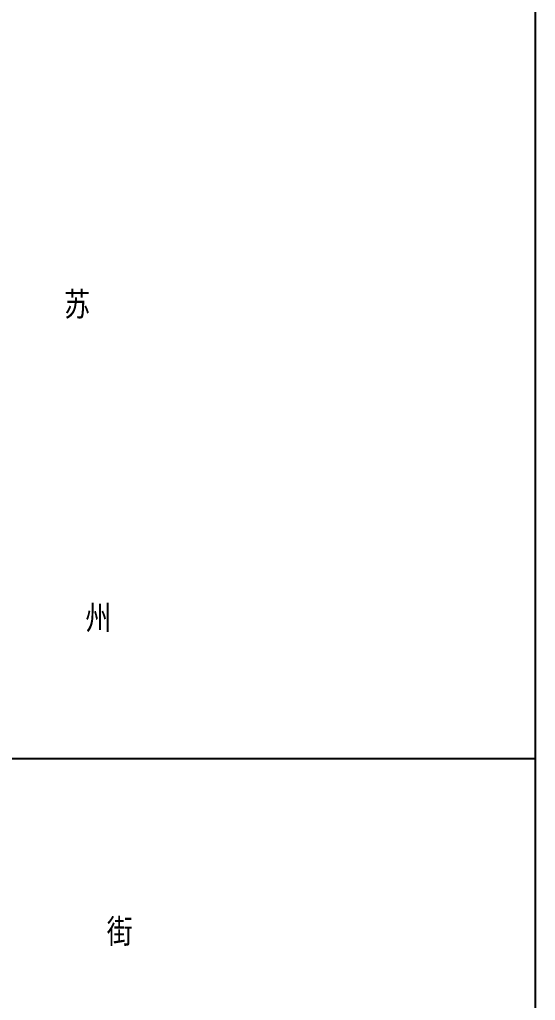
# Model space of a CAD drawing. Extents: x -9390 to -4743, y 24196 to 25839.
# Drawn here: x -8605.4 to -8390, y 24494.8 to 24904.5 of the extents above; entities that cross this region are included whole.
import ezdxf

# ---------------------------------------------------------------- set-up
doc = ezdxf.new("R2010")
doc.units = 0
doc.header["$MEASUREMENT"] = 0
doc.layers.add('JZD', color=1, linetype='CONTINUOUS')
doc.layers.add('TK', color=7, linetype='CONTINUOUS')
doc.styles.add('黑体', font='SIMHEI.TTF', dxfattribs={"width": 0.8})

msp = doc.modelspace()

# ---------------------------------------------------------------- linework, layer by layer
at = {"layer": 'TK', "linetype": 'CONTINUOUS'}
for p, q in [((-8390.01, 24195.79), (-8390.01, 25395.79)), ((-9390.01, 24595.79), (-8390.01, 24595.79))]:
    msp.add_line(p, q, dxfattribs=at)

# ---------------------------------------------------------------- texts
at = {"layer": 'JZD', "color": 0, "linetype": 'CONTINUOUS', "style": '黑体', "width": 0.8}
for s, p in [('苏', (-8586.89, 24780.65)), ('州', (-8577.96, 24649.66)), ('街', (-8569.04, 24518.66))]:
    msp.add_text(s, height=10, dxfattribs=at).set_placement(p)

doc.saveas('drawing.dxf')
